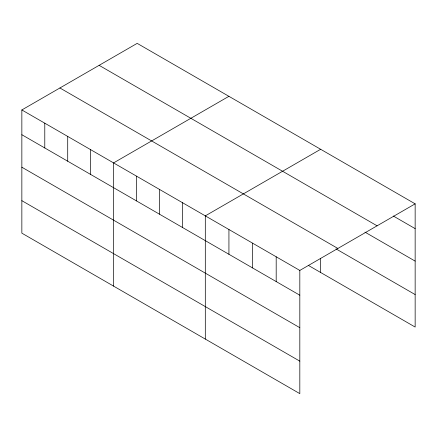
<?xml version="1.0" encoding="UTF-8"?>
<svg xmlns="http://www.w3.org/2000/svg" width="437" height="437" viewBox="0 0 437 437"><rect width="100%" height="100%" fill="white"/><g stroke="black" fill="none" stroke-linecap="round" stroke-linejoin="round"><path stroke-width="0.66" d="M21.85 109.949L299.82 270.432L299.82 393.639L21.85 233.156L21.85 109.949L137.18 43.361L415.15 203.844L415.15 327.051L308.293 265.357M228.912 96.32L113.582 162.908L113.582 286.115M320.643 149.279L205.308 215.867L205.308 339.074M299.82 270.432L415.15 203.844M393.295 216.009L415.15 228.627M99.123 65.332L377.093 225.82M364.944 232.118L415.15 261.108M59.907 87.974L337.877 248.456M335.998 248.877L415.15 294.571M21.85 134.727L299.82 295.215M21.85 167.213L299.82 327.695M21.85 200.676L299.82 361.159M320.643 258.278L320.643 272.491M276.189 256.787L276.189 281.57M252.564 243.147L252.564 267.93M228.933 229.507L228.933 254.29M182.376 202.626L182.376 227.409M159.445 189.385L159.445 214.168M136.513 176.144L136.513 200.927M90.645 149.667L90.645 174.45M67.713 136.426L67.713 161.209M44.782 123.185L44.782 147.968"/></g></svg>
